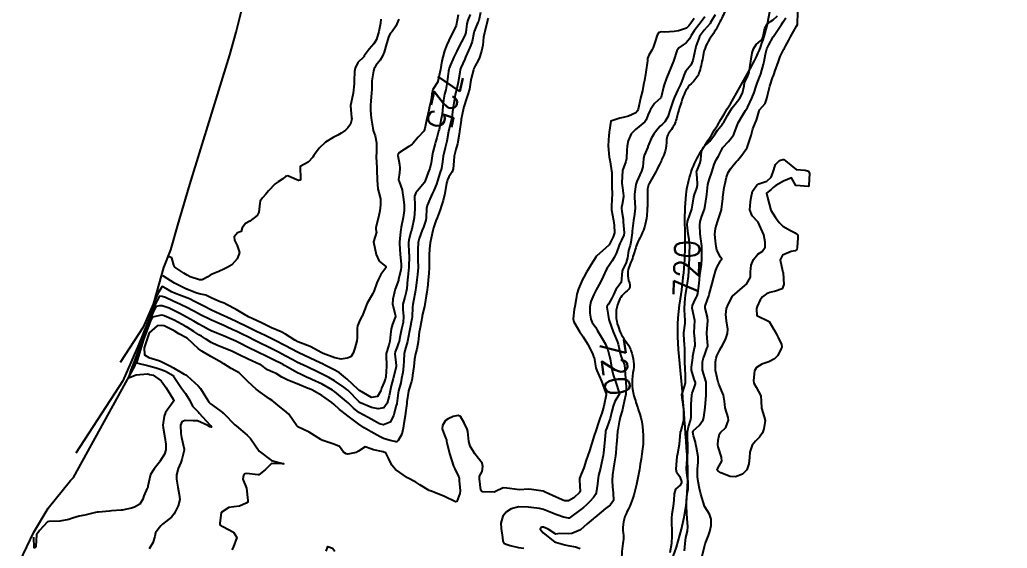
# Model space of a CAD drawing. Header units: metres. Extents: x 318500 to 325275, y 7408834 to 7428799.
# Drawn here: x 321585 to 321744.3, y 7416602.7 to 7416688 of the extents above; entities that cross this region are included whole.
import ezdxf
from ezdxf.enums import TextEntityAlignment as Align

# ---------------------------------------------------------------- set-up
doc = ezdxf.new("R2010")
doc.units = ezdxf.units.M
doc.header["$MEASUREMENT"] = 0
for name, color, linetype in [('Area', 45, 'Continuous'), ('Cotas', 45, 'Continuous'), ('Curvas de Nivel 1m', 11, 'Continuous'), ('Curvas de Nivel 5m', 15, 'Continuous'), ('Hidrografia', 140, 'Continuous')]:
    doc.layers.add(name, color=color, linetype=linetype)
doc.styles.add('Style-STANDARD', font='STANDARD.shx')

msp = doc.modelspace()

# ---------------------------------------------------------------- linework, layer by layer
at = {"layer": 'Area'}
msp.add_lwpolyline([(321584.96, 7416600.53), (321587.24, 7416605.27), (321589.55, 7416609.17), (321593.15, 7416613.62), (321593.61, 7416614.13), (321603.5, 7416632.09), (321604.79, 7416635.93), (321608.2, 7416648.02), (321609.32, 7416650.85), (321610.46, 7416654.83), (321612.42, 7416661.42), (321618.83, 7416682.33), (321619.87, 7416686.03), (321622.8, 7416697.68), (321624.1, 7416702.4), (321631.4, 7416726.26), (321633.87, 7416735.17), (321636.39, 7416744.07), (321639.6, 7416753.85), (321643.27, 7416764.64), (321644.74, 7416769.35), (321648.41, 7416784.54)], dxfattribs=at)
at = {"layer": 'Curvas de Nivel 1m', "flags": 128}
for points, elevation in [([(321659.3, 7416689.17), (321659, 7416687.92), (321658.89, 7416687.56), (321658.51, 7416686.67), (321658.29, 7416686.14), (321658.24, 7416685.93), (321657.93, 7416684.5), (321657.74, 7416683.94), (321657.36, 7416683.05), (321656.88, 7416681.95), (321656.75, 7416681.64), (321656.43, 7416680.94), (321656.13, 7416680.25), (321656.03, 7416679.96), (321655.94, 7416679.48), (321655.7, 7416677.96), (321655.45, 7416676.9), (321655.23, 7416675.97), (321655.09, 7416675.24), (321654.9, 7416673.97), (321654.66, 7416672.31), (321654.59, 7416671.98), (321654.3, 7416670.69), (321654.15, 7416669.98), (321653.85, 7416668.4), (321653.77, 7416667.99), (321653.6, 7416667.34), (321653.28, 7416665.99), (321653.15, 7416665.08), (321652.98, 7416664), (321652.81, 7416663.39), (321652.36, 7416662.01), (321652.17, 7416661.47), (321651.75, 7416660.43), (321651.56, 7416660.02), (321651.12, 7416659.04), (321650.7, 7416658.02), (321650.6, 7416657.55), (321650.53, 7416656.03), (321650.46, 7416655.66), (321650.08, 7416654.52), (321649.91, 7416654.03), (321649.42, 7416652.68), (321649.26, 7416652.04), (321649.18, 7416650.9), (321649.18, 7416650.04), (321649.21, 7416649.24), (321649.22, 7416648.04), (321649.13, 7416646.89), (321649.01, 7416646.04), (321648.9, 7416645.1), (321648.77, 7416644.05), (321648.49, 7416642.61), (321648.38, 7416642.05), (321648.35, 7416641.62), (321648.27, 7416640.05), (321648.23, 7416639.71), (321647.91, 7416638.06), (321647.86, 7416637.8), (321647.5, 7416636.07), (321647.13, 7416634.76), (321646.96, 7416634.07), (321646.91, 7416632.96), (321646.89, 7416632.07), (321646.74, 7416631.05), (321646.56, 7416630.07), (321646.42, 7416629.4), (321646.07, 7416628.08), (321646.02, 7416627.79), (321645.78, 7416626.08), (321645.77, 7416626.01), (321645.7, 7416625.76), (321645.25, 7416624.09), (321644.73, 7416623.03), (321643.66, 7416622.61), (321642.98, 7416622.8), (321641.67, 7416623.5), (321640.49, 7416624.15), (321639.68, 7416624.62), (321638.8, 7416625.28), (321637.92, 7416626.19), (321637.7, 7416626.4), (321636.73, 7416627.19), (321635.73, 7416627.98), (321635.39, 7416628.22), (321633.74, 7416629.17), (321632.07, 7416629.95), (321631.76, 7416630.08), (321631.32, 7416630.28), (321630.25, 7416630.78), (321629.77, 7416631.03), (321628.16, 7416631.93), (321627.78, 7416632.14), (321627.66, 7416632.2), (321627.45, 7416632.33), (321625.79, 7416633.16), (321624.28, 7416633.9), (321623.81, 7416634.12), (321623.25, 7416634.39), (321621.82, 7416635.08), (321620.46, 7416635.79), (321619.84, 7416636.11), (321619.09, 7416636.44), (321618.2, 7416636.81), (321617.84, 7416636.96), (321616.77, 7416637.39), (321615.85, 7416637.79), (321615.39, 7416638.03), (321614.55, 7416638.5), (321613.87, 7416638.87), (321613.06, 7416639.33), (321611.88, 7416640), (321610.88, 7416640.55), (321609.9, 7416641.04), (321609.04, 7416641.44), (321607.91, 7416641.83), (321607.52, 7416641.83), (321606.93, 7416641.7), (321606.41, 7416640.71), (321602.88, 7416631.45), (321602.52, 7416630.21), (321603.76, 7416630.71), (321605.56, 7416630.83), (321605.76, 7416630.79), (321605.9, 7416630.76), (321606.47, 7416630.61), (321607.75, 7416629.74), (321608.6, 7416628.58), (321609.7, 7416626.75), (321609.79, 7416626.56), (321609.8, 7416626.46), (321609.7, 7416626.3), (321608.46, 7416624.58), (321608.23, 7416624.03), (321608.06, 7416622.58), (321608.09, 7416622.14), (321608.35, 7416620.58), (321608.51, 7416619.48), (321608.52, 7416618.58), (321608.29, 7416617.88), (321607.57, 7416616.71), (321607.52, 7416616.64), (321607.49, 7416616.59), (321606.64, 7416615.51), (321606.07, 7416614.61), (321605.63, 7416612.72), (321605.63, 7416612.62), (321605.62, 7416612.52), (321605.52, 7416612.36), (321604.96, 7416611.17), (321604.83, 7416610.63), (321604.33, 7416609.78), (321603.47, 7416609.3), (321602.96, 7416609.16), (321601.46, 7416608.86), (321601.3, 7416608.84), (321599.77, 7416608.7), (321599.46, 7416608.67), (321597.65, 7416608.52), (321597.46, 7416608.5), (321597.16, 7416608.43), (321595.45, 7416608.03), (321594.53, 7416607.84), (321593.45, 7416607.52), (321592.89, 7416607.34), (321591.44, 7416607.07), (321589.63, 7416607.02), (321589.44, 7416606.95), (321588.12, 7416605.54), (321587.68, 7416604.86), (321587.56, 7416603.04), (321587.48, 7416602.86), (321587.38, 7416602.76), (321587.28, 7416602.76), (321587.22, 7416604.5)], 724), ([(321655.69, 7416688.82), (321655.55, 7416687.96), (321655.37, 7416687.11), (321654.81, 7416685.98), (321654.49, 7416685.35), (321653.87, 7416683.99), (321653.47, 7416682.99), (321653.21, 7416682), (321653.08, 7416681.36), (321652.82, 7416680), (321652.42, 7416678.03), (321652.41, 7416678.01), (321652.4, 7416677.98), (321651.62, 7416676.78), (321651.42, 7416676.02), (321651.31, 7416675.07), (321651.09, 7416674.02), (321650.95, 7416673.41), (321650.62, 7416672.03), (321650.56, 7416671.78), (321650.3, 7416670.47), (321650.2, 7416670.13), (321650.14, 7416670.03), (321649.26, 7416669.06), (321648.39, 7416668.06), (321648.26, 7416667.93), (321647.72, 7416667.54), (321646.24, 7416666.58), (321646.02, 7416666.32), (321645.98, 7416666.09), (321646.22, 7416664.65), (321646.28, 7416664.09), (321646.28, 7416664.02), (321646.2, 7416663.31), (321646.06, 7416662.21), (321646.08, 7416662.09), (321646.18, 7416661.9), (321646.66, 7416660.58), (321646.73, 7416660.08), (321646.8, 7416659.43), (321646.98, 7416658.08), (321646.99, 7416657.21), (321646.82, 7416656.08), (321646.52, 7416654.52), (321646.42, 7416654.08), (321646.37, 7416653.79), (321646.25, 7416652.09), (321646.24, 7416651.89), (321646.31, 7416650.09), (321646.5, 7416648.58), (321646.52, 7416648.08), (321646.46, 7416647.62), (321646.09, 7416646.09), (321646.07, 7416645.99), (321645.96, 7416645.67), (321645.52, 7416644.52), (321645.42, 7416644.1), (321645.13, 7416642.9), (321645.07, 7416642.1), (321645.54, 7416640.45), (321645.56, 7416640.09), (321645.1, 7416638.87), (321644.88, 7416638.1), (321644.76, 7416637.19), (321644.64, 7416636.1), (321644.48, 7416635.45), (321644.07, 7416634.11), (321644.05, 7416633.86), (321644.15, 7416632.11), (321644, 7416630.34), (321643.95, 7416630.11), (321643.91, 7416629.96), (321643.75, 7416629.51), (321643.33, 7416628.52), (321643.2, 7416628.12), (321642.67, 7416627.17), (321641.71, 7416627.03), (321639.76, 7416628.16), (321639.73, 7416628.18), (321639.56, 7416628.33), (321637.76, 7416629.96), (321637.52, 7416630.19), (321636.57, 7416631.01), (321635.77, 7416631.45), (321634.19, 7416632.24), (321633.78, 7416632.45), (321633.4, 7416632.63), (321631.8, 7416633.38), (321629.88, 7416634.3), (321629.81, 7416634.33), (321629.75, 7416634.36), (321627.83, 7416635.37), (321625.95, 7416636.35), (321625.88, 7416636.39), (321625.84, 7416636.41), (321624.53, 7416637.05), (321623.85, 7416637.35), (321623.14, 7416637.68), (321621.86, 7416638.35), (321621.83, 7416638.37), (321621.76, 7416638.4), (321619.87, 7416639.28), (321618.35, 7416639.98), (321617.89, 7416640.2), (321617.31, 7416640.47), (321615.9, 7416641.14), (321614.65, 7416641.75), (321613.91, 7416642.13), (321613.17, 7416642.52), (321612.33, 7416642.94), (321611.93, 7416643.11), (321611.03, 7416643.44), (321609.93, 7416643.87), (321609.46, 7416644.09), (321608.62, 7416644.58), (321607.95, 7416644.93), (321607.27, 7416643.94), (321606.11, 7416641.26), (321604.85, 7416638.36), (321601.15, 7416632.69)], 726), ([(321695.48, 7416688.5), (321694.73, 7416687.45), (321694.53, 7416687.22), (321693.76, 7416686.22), (321693.3, 7416685.46), (321693.02, 7416684.94), (321692.49, 7416684.28), (321692, 7416683.96), (321691.27, 7416683.49), (321690.95, 7416683.02), (321690.5, 7416681.5), (321690.45, 7416681.35), (321689.7, 7416679.51), (321689.32, 7416678.61), (321688.91, 7416677.52), (321688.8, 7416677.12), (321688.43, 7416675.53), (321688.37, 7416675.41), (321687.38, 7416674.52), (321686.74, 7416673.55), (321686.6, 7416673.3), (321686.34, 7416672.73), (321686.01, 7416671.86), (321685.79, 7416671.56), (321684.3, 7416670.29), (321683.62, 7416669.59), (321683.14, 7416668.46), (321682.98, 7416667.6), (321682.92, 7416666.94), (321682.83, 7416665.6), (321682.72, 7416665.12), (321682.21, 7416663.69), (321682.19, 7416663.63), (321682.19, 7416663.61), (321682.08, 7416661.72), (321682.09, 7416661.61), (321682.18, 7416660.9), (321682.36, 7416659.61), (321682.36, 7416659.4), (321682.14, 7416658.17), (321682.06, 7416657.69), (321682.05, 7416657.61), (321682.12, 7416657.08), (321682.31, 7416655.81), (321682.31, 7416655.61), (321682.31, 7416655.4), (321682.48, 7416653.6), (321682.44, 7416653.24), (321682.06, 7416652.42), (321681.78, 7416651.88), (321681.68, 7416651.61), (321681.26, 7416650.4), (321680.87, 7416649.62), (321680.55, 7416649.1), (321680.01, 7416648.31), (321679.72, 7416647.92), (321679.55, 7416647.64), (321679.08, 7416646.55), (321678.64, 7416645.65), (321677.96, 7416644.4), (321677.57, 7416643.67), (321677.08, 7416642.53), (321676.93, 7416641.67), (321676.96, 7416640.62), (321677.08, 7416639.67), (321677.33, 7416639.11), (321677.88, 7416638.31), (321678.13, 7416637.91), (321678.27, 7416637.65), (321678.95, 7416636.55), (321679.46, 7416635.64), (321679.83, 7416634.7), (321680.11, 7416633.63), (321680.19, 7416633.25), (321680.46, 7416631.62), (321680.69, 7416630.71), (321681.05, 7416629.62), (321681.73, 7416627.61), (321680.96, 7416626.38), (321680.69, 7416625.62), (321680.5, 7416624.82), (321680.19, 7416623.62), (321680.07, 7416623.23), (321679.66, 7416622.13), (321679.52, 7416621.76), (321679.48, 7416621.63), (321679.44, 7416621.42), (321679.3, 7416619.63), (321679.14, 7416618.1), (321679.07, 7416617.64), (321678.8, 7416616.42), (321678.63, 7416615.64), (321678.35, 7416614.44), (321678.22, 7416613.65), (321678.16, 7416613.03), (321677.96, 7416611.65), (321677.83, 7416611.34), (321677.51, 7416610.89), (321676.95, 7416610.21), (321676.38, 7416609.67), (321675.89, 7416609.28), (321675.48, 7416608.96), (321673.83, 7416607.7), (321673.62, 7416607.55), (321673.47, 7416607.53), (321672.69, 7416607.72), (321671.76, 7416608.02), (321671.47, 7416608.13), (321670.8, 7416608.42), (321669.48, 7416608.92), (321668.79, 7416609.08), (321667.48, 7416609.25), (321667.01, 7416609.32), (321665.49, 7416609.39), (321664.25, 7416609.07), (321663.48, 7416608.54), (321662.92, 7416607.85), (321662.56, 7416606.74), (321662.64, 7416605.85), (321662.86, 7416604.4), (321662.91, 7416603.85), (321663.07, 7416603.51), (321663.41, 7416603.35), (321664.1, 7416603.14), (321665.4, 7416602.79), (321666.27, 7416602.68)], 721), ([(321695.04, 7416601.42), (321695.41, 7416602.98), (321695.55, 7416603.42), (321696.1, 7416604.74), (321696.3, 7416605.41), (321696.5, 7416606.36), (321696.52, 7416607.4), (321696.25, 7416608.18), (321695.49, 7416609.35), (321695.46, 7416609.39), (321695.45, 7416609.42), (321695.44, 7416609.47), (321694.86, 7416611.43), (321694.62, 7416612.35), (321694.41, 7416613.44), (321694.32, 7416614.2), (321694.32, 7416615.44), (321694.43, 7416616.59), (321694.41, 7416617.44), (321694.13, 7416618.93), (321694.06, 7416619.44), (321694, 7416619.81), (321693.64, 7416620.84), (321693.54, 7416621.45), (321693.56, 7416621.55), (321693.65, 7416621.7), (321694.59, 7416622.51), (321695.23, 7416623.43), (321695.34, 7416623.77), (321695.55, 7416625.42), (321695.7, 7416627.39), (321695.71, 7416627.42), (321695.71, 7416627.44), (321695.71, 7416629.42), (321695.7, 7416629.48), (321695.11, 7416631.43), (321695.14, 7416632.77), (321695.29, 7416633.43), (321695.41, 7416633.83), (321695.83, 7416634.93), (321695.97, 7416635.28), (321695.99, 7416635.42), (321695.86, 7416636.63), (321695.81, 7416637.42), (321695.88, 7416638.17), (321696, 7416639.42), (321695.9, 7416640.01), (321695.53, 7416641.43), (321695.57, 7416641.78), (321695.94, 7416642.84), (321696.09, 7416643.28), (321696.12, 7416643.42), (321696.18, 7416643.64), (321696.67, 7416645.41), (321696.95, 7416646.44), (321697.21, 7416647.4), (321697.41, 7416648), (321698.03, 7416649.07), (321698.18, 7416649.24), (321698.22, 7416649.39), (321698.03, 7416649.71), (321697.44, 7416650.8), (321697.3, 7416651.4), (321697.2, 7416652.27), (321697.11, 7416653.4), (321697.2, 7416654.3), (321697.54, 7416655.4), (321698.13, 7416657.17), (321698.18, 7416657.34), (321698.19, 7416657.39), (321698.38, 7416659.16), (321698.41, 7416659.39), (321698.63, 7416660.94), (321698.71, 7416661.38), (321698.97, 7416662.61), (321699.27, 7416663.38), (321699.64, 7416663.95), (321700.23, 7416664.7), (321700.54, 7416665.06), (321700.81, 7416665.36), (321701.44, 7416666.17), (321702.27, 7416667.28), (321702.29, 7416667.31), (321702.31, 7416667.34), (321702.32, 7416667.39), (321702.97, 7416669.33), (321703.25, 7416670.38), (321703.61, 7416671.32), (321703.82, 7416671.83), (321704.24, 7416673.31), (321704.35, 7416673.54), (321705.2, 7416674.47), (321705.5, 7416675.3), (321705.68, 7416675.99), (321706, 7416677.29), (321706.08, 7416677.62), (321706.42, 7416678.64), (321706.62, 7416679.1), (321706.68, 7416679.29), (321706.79, 7416679.65), (321707.37, 7416681.28), (321707.65, 7416682.09), (321708.23, 7416683.26), (321708.32, 7416683.42), (321708.49, 7416683.75), (321709.03, 7416684.73), (321709.31, 7416685.25), (321710.27, 7416686.97), (321710.44, 7416687.23), (321710.46, 7416687.3), (321710.5, 7416689.24)], 722), ([(321660.54, 7416688.27), (321660.44, 7416687.99), (321660.42, 7416687.9), (321660.06, 7416686.36), (321659.93, 7416685.91), (321659.77, 7416685.19), (321659.65, 7416683.91), (321659.46, 7416682.92), (321659.14, 7416681.92), (321658.94, 7416681.43), (321658.43, 7416680.57), (321658.22, 7416680.13), (321658.15, 7416679.93), (321657.8, 7416678.54), (321657.7, 7416677.94), (321657.51, 7416676.81), (321657.25, 7416675.94), (321657.02, 7416675.28), (321656.58, 7416673.95), (321656.53, 7416673.75), (321656.33, 7416672.73), (321656.2, 7416671.95), (321656.18, 7416671.82), (321655.91, 7416669.96), (321655.86, 7416669.53), (321655.57, 7416667.96), (321655.33, 7416667.05), (321655.07, 7416665.97), (321654.98, 7416665.21), (321654.87, 7416663.97), (321654.71, 7416663.46), (321654.19, 7416662.65), (321653.97, 7416662.19), (321653.9, 7416661.98), (321653.81, 7416661.62), (321653.56, 7416659.99), (321653.28, 7416658.86), (321653.01, 7416658), (321652.81, 7416657.31), (321652.3, 7416656.01), (321652.1, 7416655.54), (321651.69, 7416654.41), (321651.59, 7416654.01), (321651.33, 7416652.75), (321651.17, 7416652.02), (321651.05, 7416651.01), (321651, 7416650.02), (321650.99, 7416649.04), (321651, 7416648.02), (321650.95, 7416647.06), (321650.86, 7416646.02), (321650.79, 7416645.19), (321650.62, 7416644.02), (321650.52, 7416643.44), (321650.31, 7416642.03), (321650.25, 7416641.7), (321649.89, 7416640.25), (321649.86, 7416640.06), (321649.86, 7416640.03), (321649.55, 7416638.35), (321649.5, 7416638.04), (321649.42, 7416637.6), (321649.24, 7416636.04), (321649.02, 7416634.84), (321648.79, 7416634.05), (321648.64, 7416633.21), (321648.54, 7416632.05), (321648.34, 7416630.63), (321648.26, 7416630.05), (321648.17, 7416629.63), (321647.73, 7416628.26), (321647.69, 7416628.1), (321647.68, 7416628.06), (321647.43, 7416626.34), (321647.4, 7416626.06), (321647.2, 7416624.55), (321647.12, 7416624.07), (321646.92, 7416622.81), (321646.83, 7416622.07), (321646.6, 7416621.11), (321646, 7416620.08), (321645.8, 7416619.89), (321645.62, 7416619.88), (321645.45, 7416619.91), (321644.71, 7416620.09), (321643.62, 7416620.41), (321643.08, 7416620.67), (321641.64, 7416621.5), (321640.55, 7416622.15), (321639.66, 7416622.74), (321637.73, 7416624.19), (321637.7, 7416624.21), (321637.68, 7416624.23), (321636.56, 7416625.08), (321635.7, 7416625.88), (321635.32, 7416626.22), (321633.72, 7416627.37), (321632.07, 7416628.26), (321631.73, 7416628.41), (321631.51, 7416628.5), (321629.74, 7416629.23), (321628.23, 7416629.84), (321627.76, 7416630.04), (321627.23, 7416630.33), (321626.31, 7416630.89), (321625.77, 7416631.13), (321624.91, 7416631.5), (321623.78, 7416632.34), (321623.7, 7416632.38), (321621.79, 7416633.22), (321620.24, 7416633.98), (321619.81, 7416634.2), (321619.27, 7416634.44), (321617.82, 7416635.05), (321616.85, 7416635.44), (321615.83, 7416635.93), (321614.95, 7416636.49), (321614.27, 7416636.93), (321613.85, 7416637.17), (321613.02, 7416637.69), (321611.86, 7416638.41), (321611.78, 7416638.46), (321611.66, 7416638.54), (321609.87, 7416639.52), (321608.24, 7416640.23), (321607.89, 7416640.31), (321607.58, 7416640.29), (321606.61, 7416640.07), (321606.35, 7416640.01), (321606.11, 7416639.57), (321604.87, 7416636.24), (321603.78, 7416632.64), (321605.78, 7416632.14), (321606.97, 7416631.8), (321607.77, 7416631.56), (321608.45, 7416631.26), (321609.69, 7416630.56), (321609.76, 7416630.49), (321611.06, 7416628.55), (321611.72, 7416627.66), (321612.4, 7416626.53), (321612.81, 7416625.65), (321613.68, 7416624.75), (321613.8, 7416624.63), (321613.9, 7416624.51), (321615.65, 7416622.59), (321615.75, 7416622.48), (321615.88, 7416622.25), (321615.65, 7416622.3), (321615.29, 7416622.49), (321613.66, 7416623.24), (321612.92, 7416623.26), (321611.66, 7416623.31), (321611.12, 7416623.09), (321610.89, 7416622.55), (321610.94, 7416621.23), (321611.06, 7416620.55), (321611.46, 7416618.68), (321611.46, 7416618.54), (321611.09, 7416617.03), (321610.92, 7416616.55), (321610.53, 7416615.58), (321610.26, 7416614.55), (321610.26, 7416613.82), (321610.44, 7416612.55), (321610.67, 7416611.38), (321610.76, 7416610.55), (321610.5, 7416609.52), (321610.01, 7416608.55), (321609.82, 7416608.19), (321609.45, 7416607.69), (321607.98, 7416606.58), (321607.71, 7416606.32), (321607.43, 7416605.98), (321606.87, 7416605.15), (321606.76, 7416604.6), (321606.45, 7416603.55), (321605.83, 7416602.61)], 723), ([(321693.78, 7416688.22), (321693.21, 7416687.46), (321692.93, 7416687.06), (321692.52, 7416686.67), (321691.26, 7416686.23), (321690.52, 7416686.11), (321689.03, 7416686.04), (321688.52, 7416686.08), (321688.08, 7416685.97), (321687.81, 7416685.54), (321687.5, 7416684.53), (321687.13, 7416683.54), (321686.93, 7416683.09), (321686.46, 7416682.31), (321686.26, 7416681.75), (321686.26, 7416681.55), (321686.26, 7416681.36), (321685.98, 7416679.56), (321685.74, 7416678.23), (321685.61, 7416677.56), (321685.41, 7416676.54), (321685.19, 7416675.57), (321684.83, 7416674.05), (321684.72, 7416673.57), (321684.62, 7416673.3), (321684.34, 7416672.99), (321683.18, 7416672.45), (321682.33, 7416672.26), (321681.79, 7416672.15), (321680.32, 7416671.63), (321680.06, 7416669.87), (321680.03, 7416669.63), (321680.01, 7416669.36), (321679.91, 7416667.64), (321680.06, 7416665.81), (321680.1, 7416665.63), (321680.23, 7416665.09), (321680.44, 7416663.63), (321680.46, 7416663.37), (321680.48, 7416661.63), (321680.49, 7416661.32), (321680.52, 7416659.63), (321680.5, 7416659.28), (321680.42, 7416657.63), (321680.44, 7416657.31), (321680.75, 7416655.62), (321680.88, 7416654.84), (321680.92, 7416653.62), (321680.72, 7416652.97), (321680.05, 7416651.68), (321680.03, 7416651.65), (321680.01, 7416651.63), (321678.03, 7416649.85), (321677.88, 7416649.66), (321677.17, 7416648.51), (321676.66, 7416647.68), (321676.42, 7416647.26), (321675.98, 7416646.46), (321675.71, 7416645.95), (321675.58, 7416645.69), (321675.09, 7416644.56), (321674.86, 7416643.7), (321674.71, 7416642.94), (321674.49, 7416641.7), (321674.41, 7416641.21), (321674.24, 7416639.71), (321674.36, 7416639.23), (321675.27, 7416637.7), (321675.86, 7416636.81), (321676.58, 7416635.68), (321677.34, 7416634.14), (321677.55, 7416633.66), (321677.61, 7416633.46), (321677.8, 7416632.47), (321677.93, 7416631.79), (321677.96, 7416631.66), (321678.07, 7416631.37), (321678.82, 7416629.64), (321679.49, 7416627.87), (321679.57, 7416627.63), (321679.57, 7416627.47), (321679.17, 7416625.64), (321678.85, 7416624.49), (321678.57, 7416623.65), (321678.34, 7416622.98), (321677.88, 7416621.66), (321677.64, 7416620.9), (321677.25, 7416619.67), (321676.86, 7416618.42), (321676.63, 7416617.67), (321676.37, 7416616.89), (321675.96, 7416615.68), (321675.56, 7416614.65), (321675.29, 7416613.96), (321675.26, 7416613.69), (321675.35, 7416611.85), (321675.28, 7416611.68), (321674.38, 7416610.82), (321673.5, 7416610.32), (321672.87, 7416610.35), (321671.51, 7416610.93), (321669.71, 7416611.76), (321669.52, 7416611.84), (321669.41, 7416611.88), (321667.53, 7416612.19), (321667.12, 7416612.2), (321665.52, 7416612.14), (321665.19, 7416612.15), (321663.53, 7416612.39), (321662.94, 7416612.44), (321661.72, 7416611.87), (321661.6, 7416611.78), (321661.52, 7416611.74), (321659.62, 7416611.8), (321659.52, 7416611.83), (321659.43, 7416611.9), (321659.37, 7416612.05), (321659.12, 7416613.9), (321659.16, 7416614.3), (321659.56, 7416615.09), (321659.69, 7416615.9), (321659.58, 7416616.41), (321658.39, 7416617.91), (321657.62, 7416619.15), (321657.39, 7416619.92), (321657.23, 7416621.51), (321657.13, 7416621.93), (321656.67, 7416622.93), (321656.06, 7416623.95), (321655.68, 7416624.14), (321654.87, 7416623.96), (321654.07, 7416623.58), (321653.67, 7416623.3), (321653.14, 7416622.5), (321653.11, 7416621.99), (321653.64, 7416620.49), (321653.83, 7416620.17), (321653.83, 7416619.98), (321653.84, 7416619.76), (321654.3, 7416617.97), (321654.61, 7416616.94), (321654.96, 7416615.96), (321655.13, 7416615.52), (321655.56, 7416614.61), (321655.82, 7416614.22), (321655.84, 7416613.95), (321655.84, 7416613.65), (321656.02, 7416611.94), (321655.95, 7416611.5), (321655.49, 7416610.21), (321655.26, 7416610.19), (321653.51, 7416611.02), (321651.76, 7416611.75), (321651.52, 7416611.83), (321651, 7416612.01), (321649.53, 7416612.94), (321648.88, 7416613.38), (321647.54, 7416614.06), (321645.56, 7416615.41), (321645.01, 7416616.09), (321644.47, 7416617.21), (321644, 7416618.1), (321643.71, 7416618.21), (321643.6, 7416618.23), (321642.04, 7416618.57), (321641.61, 7416618.75), (321640.69, 7416619.07), (321639.6, 7416618.37), (321639.25, 7416618.17), (321637.89, 7416617.89), (321637.6, 7416617.95), (321637.2, 7416618.2), (321636.52, 7416619.12), (321635.61, 7416619.51), (321633.7, 7416620.16), (321633.62, 7416620.2), (321633.6, 7416620.22), (321633.56, 7416620.24), (321631.64, 7416621.41), (321629.82, 7416622.3), (321629.65, 7416622.45), (321628.37, 7416624.31), (321627.69, 7416624.94), (321626.9, 7416625.54), (321625.94, 7416626.35), (321625.7, 7416626.53), (321625.26, 7416626.8), (321623.72, 7416627.86), (321623.09, 7416628.39), (321621.75, 7416629.6), (321620.94, 7416630.41), (321620.35, 7416631), (321619.77, 7416631.34), (321619.05, 7416631.72), (321617.9, 7416632.46), (321617.78, 7416632.53), (321617.63, 7416632.61), (321615.8, 7416633.64), (321614.36, 7416634.5), (321613.82, 7416634.9), (321612.04, 7416636.54), (321611.93, 7416636.63), (321611.84, 7416636.67), (321610.62, 7416637.32), (321609.85, 7416637.78), (321609.34, 7416638.05), (321608.28, 7416638.58), (321607.86, 7416638.67), (321607.13, 7416638.6), (321605.85, 7416637.48), (321605.03, 7416635.06), (321605.08, 7416633.91), (321605.79, 7416633.5), (321607.37, 7416633.02), (321607.78, 7416632.86), (321608.32, 7416632.58), (321609.27, 7416632.06), (321609.77, 7416631.79), (321611.5, 7416630.8), (321611.76, 7416630.69), (321611.86, 7416630.64), (321611.96, 7416630.54), (321613.74, 7416628.9), (321614.11, 7416628.5), (321614.84, 7416627.36), (321615.33, 7416626.49), (321615.48, 7416626.26), (321615.7, 7416626.03), (321617.23, 7416624.92), (321617.68, 7416624.61), (321617.76, 7416624.54), (321617.86, 7416624.46), (321619.65, 7416622.62), (321619.86, 7416622.43), (321621.63, 7416620.95), (321622.17, 7416620.39), (321623.6, 7416618.38), (321625.58, 7416616.85), (321627.57, 7416616.32), (321625.57, 7416616.35), (321624.56, 7416615.36), (321623.54, 7416614.55), (321623.4, 7416614.52), (321621.55, 7416614.75), (321621.26, 7416614.69), (321621.03, 7416614.41), (321620.95, 7416613.82), (321621.52, 7416612.4), (321621.78, 7416610.4), (321621.74, 7416610.15), (321621.48, 7416609.95), (321620.39, 7416609.5), (321619.47, 7416609.36), (321618.67, 7416609.24), (321617.46, 7416608.46), (321617.24, 7416606.66), (321617.24, 7416606.46), (321617.44, 7416606.3), (321617.72, 7416606.17), (321619.42, 7416605.26), (321619.97, 7416604.42), (321619.39, 7416602.78), (321619.16, 7416602.43)], 722), ([(321646.1, 7416688.09), (321645.65, 7416686.96), (321645.05, 7416686.1), (321644.76, 7416685.84), (321644.49, 7416685.39), (321644.13, 7416684.12), (321643.77, 7416682.81), (321643.47, 7416682.12), (321643.1, 7416681.47), (321642.43, 7416680.64), (321642.23, 7416680.33), (321642.15, 7416680.14), (321642.02, 7416679.75), (321641.75, 7416678.15), (321641.74, 7416676.79), (321641.73, 7416676.15), (321641.59, 7416674.91), (321641.54, 7416674.15), (321641.57, 7416673.39), (321641.67, 7416672.15), (321641.91, 7416670.53), (321642, 7416670.14), (321642.28, 7416669.25), (321642.5, 7416668.14), (321642.49, 7416666.38), (321642.48, 7416666.14), (321642.48, 7416665.89), (321642.57, 7416664.13), (321642.58, 7416663.76), (321642.62, 7416662.13), (321642.74, 7416660.71), (321642.89, 7416660.13), (321643.17, 7416659.1), (321643.18, 7416658.12), (321643.05, 7416657.19), (321642.84, 7416656.13), (321642.43, 7416654.48), (321642.43, 7416654.13), (321642.5, 7416653.71), (321642.05, 7416652.14), (321642.47, 7416650.13), (321642.95, 7416649.06), (321644, 7416648.19), (321644.03, 7416648.11), (321644.02, 7416648.09), (321644, 7416647.94), (321643.24, 7416646.87), (321642.84, 7416646.13), (321642.57, 7416645.52), (321642.09, 7416644.14), (321641.94, 7416643.8), (321640.96, 7416642.15), (321640.67, 7416641.39), (321640.18, 7416640.17), (321640.07, 7416639.99), (321639.88, 7416639.64), (321639.46, 7416638.58), (321639.4, 7416638.17), (321639.4, 7416636.62), (321639.35, 7416636.17), (321639.01, 7416634.99), (321638.74, 7416634.18), (321638.38, 7416633.6), (321637.8, 7416633.35), (321636.8, 7416633.2), (321635.8, 7416633.44), (321633.9, 7416634.14), (321633.81, 7416634.18), (321633.71, 7416634.24), (321631.82, 7416635.25), (321630.27, 7416635.86), (321629.84, 7416636.04), (321629.36, 7416636.3), (321627.85, 7416637.26), (321627.16, 7416637.64), (321625.86, 7416638.14), (321625.7, 7416638.2), (321625.35, 7416638.36), (321623.87, 7416639.13), (321622.54, 7416639.73), (321621.88, 7416640.04), (321621.22, 7416640.41), (321619.9, 7416641.25), (321618.3, 7416642.06), (321617.92, 7416642.23), (321617.27, 7416642.47), (321615.93, 7416643.09), (321614.97, 7416643.53), (321613.93, 7416643.78), (321613.35, 7416643.94), (321611.94, 7416644.5), (321611.84, 7416644.54), (321609.95, 7416645.49), (321608.15, 7416646.59), (321608.06, 7416646.68), (321608.04, 7416646.73), (321608.02, 7416646.74)], 727), ([(321643.19, 7416688.13), (321643.16, 7416687.49), (321642.88, 7416686.13), (321642.49, 7416684.84), (321642.08, 7416684.15), (321641.34, 7416683.29), (321640.55, 7416682.17), (321640.52, 7416682.1), (321640.45, 7416682.03), (321639.48, 7416681.13), (321639.05, 7416680.18), (321638.96, 7416679.64), (321638.93, 7416678.18), (321638.91, 7416677.66), (321638.73, 7416676.19), (321638.68, 7416675.87), (321638.34, 7416674.19), (321638.5, 7416672.19), (321638.51, 7416672), (321638.3, 7416671.18), (321637.91, 7416670.58), (321637.51, 7416670.2), (321636.8, 7416669.7), (321636.28, 7416669.4), (321635.5, 7416669), (321634.26, 7416668.25), (321633.24, 7416667.27), (321632.5, 7416666.27), (321632.4, 7416666.11), (321632.23, 7416665.83), (321631.49, 7416665.01), (321630.21, 7416664.3), (321630.25, 7416662.3), (321630.18, 7416662.09), (321629.91, 7416662.04), (321629.28, 7416662.31), (321628.19, 7416662.81), (321627.82, 7416662.7), (321627.4, 7416662.34), (321626.65, 7416661.87), (321626.17, 7416661.52), (321625.11, 7416660.37), (321624.67, 7416659.86), (321624.14, 7416659.27), (321623.77, 7416658.75), (321623.68, 7416658.39), (321623.55, 7416656.95), (321623.27, 7416656.39), (321622.09, 7416655.49), (321621.4, 7416655.1), (321620.84, 7416654.42), (321620.67, 7416653.83), (321620.07, 7416653.63), (321619.54, 7416652.95), (321619.62, 7416652.44), (321620.04, 7416651.56), (321620.42, 7416650.43), (321620.32, 7416650.12), (321620.01, 7416649.43), (321619.19, 7416648.44), (321618.42, 7416648.03), (321617.99, 7416647.82), (321617.09, 7416647.36), (321615.98, 7416646.94), (321615.67, 7416646.79), (321615.32, 7416646.49), (321614.41, 7416646.05), (321613.96, 7416646.05), (321612.47, 7416646.53), (321611.97, 7416646.77), (321611.44, 7416647.08), (321609.99, 7416648.09), (321609.84, 7416648.41), (321609.5, 7416649.56), (321609.06, 7416649.72)], 728), ([(321692.23, 7416602.29), (321692.33, 7416603.46), (321692.44, 7416604.44), (321692.68, 7416605.46), (321692.73, 7416606.18), (321692.63, 7416607.46), (321692.59, 7416608.35), (321692.53, 7416609.46), (321692.52, 7416610.45), (321692.64, 7416611.46), (321692.78, 7416612.21), (321692.78, 7416613.46), (321692.62, 7416614.4), (321692.53, 7416615.46), (321692.58, 7416616.46), (321692.72, 7416617.46), (321692.77, 7416618.3), (321692.73, 7416619.46), (321692.68, 7416620.42), (321692.67, 7416621.46), (321692.83, 7416622.29), (321693.22, 7416623.45), (321693.29, 7416623.85), (321693.28, 7416625.45), (321693.28, 7416625.89), (321693.4, 7416627.45), (321693.46, 7416627.72), (321693.75, 7416628.59), (321693.97, 7416629.23), (321693.96, 7416629.45), (321693.77, 7416630), (321693.35, 7416631.45), (321693.33, 7416631.92), (321693.54, 7416633.45), (321693.58, 7416633.69), (321693.83, 7416635.03), (321693.92, 7416635.37), (321693.93, 7416635.45), (321693.86, 7416636.48), (321693.79, 7416637.45), (321693.79, 7416637.53), (321693.87, 7416639.45), (321693.87, 7416639.47), (321693.45, 7416641.45), (321693.48, 7416641.9), (321693.94, 7416642.84), (321694.17, 7416643.22), (321694.26, 7416643.45), (321694.35, 7416643.84), (321694.57, 7416645.44), (321694.7, 7416646.73), (321694.8, 7416647.44), (321694.97, 7416648.48), (321695.03, 7416649.44), (321695.03, 7416650.42), (321695, 7416651.44), (321694.85, 7416652.66), (321694.76, 7416653.44), (321694.69, 7416654.85), (321694.74, 7416655.44), (321695, 7416656.32), (321695.42, 7416657.43), (321695.56, 7416658.01), (321695.76, 7416659.43), (321695.8, 7416659.79), (321695.98, 7416661.42), (321696.2, 7416662.18), (321696.64, 7416663.41), (321696.98, 7416664.66), (321697.33, 7416665.4), (321697.67, 7416665.97), (321698.27, 7416667.17), (321698.34, 7416667.32), (321698.4, 7416667.39), (321699.31, 7416668.35), (321700.1, 7416669.37), (321700.17, 7416669.49), (321700.3, 7416669.81), (321700.71, 7416670.97), (321700.86, 7416671.36), (321701.38, 7416672.31), (321702.04, 7416673.34), (321702.36, 7416673.86), (321703.08, 7416675.33), (321703.43, 7416676.28), (321703.78, 7416677.32), (321703.95, 7416677.78), (321704.43, 7416678.99), (321704.52, 7416679.22), (321704.55, 7416679.31), (321704.93, 7416680.82), (321705.06, 7416681.3), (321705.29, 7416682.48), (321705.51, 7416683.3), (321705.83, 7416683.96), (321706.51, 7416685.24), (321706.53, 7416685.27), (321706.54, 7416685.29), (321706.56, 7416685.34), (321707.84, 7416687.27), (321708.12, 7416687.69), (321708.55, 7416688.32)], 721), ([(321634.38, 7416602.23), (321634.65, 7416602.96), (321635.39, 7416602.69), (321635.81, 7416602.21)], 722)]:
    msp.add_lwpolyline(points, dxfattribs=dict(at, elevation=elevation))
at = {"layer": 'Curvas de Nivel 1m', "elevation": 723, "flags": 128}
msp.add_lwpolyline([(321708.24, 7416665.43), (321708.48, 7416665.26), (321710.22, 7416663.85), (321711.7, 7416663.73), (321712.22, 7416663.57), (321712.39, 7416663.21), (321712.27, 7416661.29), (321712.27, 7416661.21), (321712.26, 7416661.14), (321712.19, 7416661.08), (321710.19, 7416661.23), (321709.45, 7416662.49), (321708.2, 7416661.98), (321706.95, 7416661.28), (321706.54, 7416660.93), (321706.18, 7416660.6), (321705.44, 7416660.03), (321705.6, 7416659.3), (321706.13, 7416657.29), (321706.91, 7416656.07), (321707.5, 7416655.27), (321708.1, 7416654.7), (321709.33, 7416654.01), (321710.09, 7416653.6), (321710.48, 7416653.23), (321710.48, 7416652.82), (321710.39, 7416651.23), (321710.36, 7416650.92), (321710.05, 7416650.73), (321709.4, 7416650.6), (321708.04, 7416650.03), (321707.66, 7416649.27), (321708, 7416647.49), (321708.09, 7416647.26), (321708.12, 7416647.14), (321708.22, 7416645.26), (321707.96, 7416644.55), (321706.9, 7416644.22), (321705.96, 7416643.99), (321705.46, 7416643.79), (321704.78, 7416643.3), (321704.43, 7416642.82), (321703.93, 7416641.72), (321703.83, 7416641.41), (321703.82, 7416641.31), (321703.9, 7416640.27), (321705.89, 7416639.29), (321706.61, 7416638.02), (321707.04, 7416637.27), (321707.32, 7416636.73), (321707.84, 7416635.56), (321707.93, 7416635.26), (321707.92, 7416635.17), (321707.83, 7416634.92), (321707.26, 7416633.82), (321706.75, 7416633.28), (321705.8, 7416632.77), (321704.7, 7416632.4), (321703.8, 7416631.87), (321703.49, 7416631.31), (321703.32, 7416629.77), (321703.4, 7416629.32), (321703.75, 7416628.71), (321704.5, 7416627.3), (321704.6, 7416626.43), (321704.64, 7416625.3), (321705.08, 7416623.9), (321705.21, 7416623.29), (321705.01, 7416621.95), (321704.78, 7416621.3), (321704.32, 7416620.62), (321703.64, 7416619.95), (321703.13, 7416619.32), (321702.74, 7416618.19), (321702.67, 7416617.32), (321702.61, 7416616.3), (321702.27, 7416615.33), (321701.56, 7416614.64), (321700.44, 7416614.24), (321699.56, 7416614.29), (321698.08, 7416614.87), (321697.57, 7416615.16), (321697.5, 7416615.32), (321697.49, 7416615.39), (321697.5, 7416615.46), (321697.57, 7416615.62), (321698.25, 7416616.73), (321698.18, 7416617.38), (321697.63, 7416619.08), (321697.57, 7416619.39), (321697.64, 7416620.15), (321697.85, 7416621.18), (321698.01, 7416621.39), (321698.86, 7416622.18), (321699.32, 7416623.37), (321699.26, 7416623.8), (321698.79, 7416625.38), (321698.67, 7416626.44), (321698.48, 7416627.38), (321697.76, 7416629.17), (321697.68, 7416629.39), (321697.63, 7416629.52), (321697.2, 7416631.4), (321697.21, 7416632.81), (321697.33, 7416633.4), (321697.45, 7416633.76), (321697.83, 7416634.6), (321698.12, 7416635.1), (321698.29, 7416635.39), (321698.82, 7416636.41), (321699.15, 7416637.38), (321699.18, 7416638.07), (321699, 7416639.38), (321698.88, 7416640.41), (321698.97, 7416641.38), (321699.25, 7416642.06), (321699.95, 7416643.37), (321701.97, 7416645.12), (321702.22, 7416645.34), (321702.86, 7416646.45), (321702.87, 7416647.33), (321702.97, 7416648.37), (321703.34, 7416649.32), (321704.04, 7416650.17), (321704.75, 7416650.6), (321705.2, 7416651.3), (321705.24, 7416652.12), (321705.01, 7416653.3), (321704.11, 7416655.31), (321703.14, 7416656.34), (321702.73, 7416657.33), (321702.88, 7416658.6), (321702.97, 7416659.33), (321703.18, 7416660.32), (321703.86, 7416661.32), (321704.19, 7416661.54), (321705.52, 7416661.97), (321706.2, 7416662.59), (321706.46, 7416663.29), (321706.88, 7416664.63), (321707.54, 7416665.27), (321708.05, 7416665.46)], close=True, dxfattribs=at)
at = {"layer": 'Curvas de Nivel 5m', "flags": 128}
for points, elevation in [([(321657.61, 7416688.87), (321657.27, 7416687.94), (321657.1, 7416687.36), (321656.92, 7416685.95), (321656.83, 7416685.61), (321656.49, 7416684.94), (321655.94, 7416683.96), (321655.46, 7416682.97), (321655.01, 7416681.97), (321654.83, 7416681.59), (321654.43, 7416680.73), (321654.22, 7416680.19), (321654.16, 7416679.98), (321654.12, 7416679.69), (321653.93, 7416677.99), (321653.68, 7416676.69), (321653.5, 7416675.99), (321653.33, 7416675.02), (321653.24, 7416674), (321653.1, 7416672.77), (321652.96, 7416672), (321652.6, 7416670.31), (321652.54, 7416670.01), (321652.49, 7416669.8), (321652.27, 7416668.96), (321652.04, 7416668.23), (321651.98, 7416668.01), (321651.61, 7416666.66), (321651.48, 7416666.02), (321651.31, 7416664.94), (321651.1, 7416664.02), (321650.87, 7416663.36), (321650.36, 7416662.03), (321650.31, 7416661.9), (321650.18, 7416661.68), (321648.84, 7416660.05), (321648.67, 7416659.54), (321648.7, 7416658.05), (321648.71, 7416657.46), (321648.58, 7416656.05), (321648.21, 7416654.18), (321648.16, 7416654.06), (321648.15, 7416653.99), (321648.08, 7416653.76), (321647.71, 7416652.41), (321647.68, 7416652.07), (321647.75, 7416650.33), (321647.77, 7416650.06), (321647.79, 7416649.83), (321647.74, 7416648.06), (321647.56, 7416646.48), (321647.51, 7416646.07), (321647.4, 7416644.62), (321647.31, 7416644.07), (321647.07, 7416643.21), (321646.79, 7416642.08), (321646.78, 7416641.21), (321646.89, 7416640.08), (321646.8, 7416639.15), (321646.54, 7416638.08), (321646.22, 7416636.46), (321646.15, 7416636.09), (321646.08, 7416635.84), (321645.83, 7416635.19), (321645.52, 7416634.39), (321645.48, 7416634.09), (321645.7, 7416632.17), (321645.7, 7416632.09), (321645.69, 7416632), (321645.2, 7416630.09), (321644.9, 7416628.93), (321644.71, 7416628.1), (321644.54, 7416627.27), (321644.22, 7416626.1), (321643.69, 7416625.33), (321642.76, 7416625.19), (321641.69, 7416625.4), (321639.93, 7416626.16), (321639.7, 7416626.34), (321637.89, 7416628.19), (321637.73, 7416628.33), (321637.26, 7416628.68), (321635.75, 7416629.69), (321634.85, 7416630.23), (321633.77, 7416630.79), (321632.78, 7416631.26), (321631.77, 7416631.74), (321631.41, 7416631.91), (321630.62, 7416632.29), (321629.79, 7416632.69), (321628.99, 7416633.11), (321627.8, 7416633.75), (321626.69, 7416634.34), (321625.82, 7416634.78), (321624.99, 7416635.19), (321623.83, 7416635.77), (321622.58, 7416636.39), (321622.09, 7416636.64), (321621.84, 7416636.76), (321620.74, 7416637.31), (321619.85, 7416637.71), (321619.36, 7416637.94), (321618.29, 7416638.45), (321617.86, 7416638.66), (321617.52, 7416638.81), (321615.88, 7416639.53), (321613.93, 7416640.47), (321613.89, 7416640.49), (321613.86, 7416640.51), (321611.91, 7416641.54), (321610.08, 7416642.4), (321609.92, 7416642.47), (321609.72, 7416642.56), (321608.49, 7416643.15), (321607.93, 7416643.35), (321607.51, 7416643.37), (321606.76, 7416642), (321604.15, 7416635.61), (321601.58, 7416629.71), (321593.98, 7416618.05)], 725), ([(321697.15, 7416688.82), (321696.54, 7416687.86), (321696.41, 7416687.55), (321696.34, 7416687.42), (321695.4, 7416686.32), (321694.74, 7416685.45), (321694.65, 7416685.31), (321694.5, 7416684.99), (321694.1, 7416683.84), (321693.98, 7416683.45), (321693.71, 7416682.2), (321693.54, 7416681.46), (321693.21, 7416680.69), (321692.43, 7416679.73), (321692.28, 7416679.47), (321691.8, 7416678.09), (321691.53, 7416677.48), (321691.16, 7416676.72), (321690.57, 7416675.5), (321690.37, 7416675), (321689.92, 7416673.51), (321689.52, 7416672.32), (321689.03, 7416671.52), (321688.68, 7416671.16), (321688.31, 7416670.82), (321687.69, 7416670.14), (321687.25, 7416669.54), (321686.9, 7416668.93), (321686.31, 7416667.55), (321686.3, 7416667.52), (321686.27, 7416667.46), (321685.71, 7416666.1), (321685.62, 7416665.56), (321685.49, 7416664.29), (321685.27, 7416663.56), (321684.53, 7416661.91), (321684.39, 7416661.58), (321684.34, 7416661.42), (321684.16, 7416659.86), (321684.14, 7416659.6), (321684.14, 7416659.58), (321684.16, 7416659.35), (321684.23, 7416657.58), (321684.12, 7416656.61), (321683.96, 7416655.58), (321683.77, 7416653.9), (321683.74, 7416653.59), (321683.56, 7416652.08), (321683.43, 7416651.59), (321683.19, 7416650.74), (321682.99, 7416649.6), (321682.78, 7416648.84), (321682.21, 7416647.61), (321682.16, 7416647.45), (321681.97, 7416645.61), (321681.14, 7416644.44), (321680.73, 7416643.62), (321680.49, 7416643.07), (321679.93, 7416642.12), (321679.74, 7416641.82), (321679.7, 7416641.63), (321679.9, 7416640.3), (321680.02, 7416639.63), (321680.07, 7416639.45), (321680.69, 7416637.62), (321681.32, 7416636.14), (321681.51, 7416635.61), (321681.82, 7416634.11), (321681.98, 7416633.61), (321682.52, 7416632.32), (321682.59, 7416631.6), (321682.62, 7416630.76), (321682.74, 7416629.6), (321682.8, 7416628.54), (321682.74, 7416627.59), (321682.48, 7416626.36), (321682.33, 7416625.6), (321682.23, 7416625.07), (321681.77, 7416623.61), (321681.75, 7416623.53), (321681.67, 7416623.09), (321681.46, 7416621.81), (321681.42, 7416621.61), (321681.27, 7416619.98), (321681.24, 7416619.61), (321681.12, 7416618.1), (321681.07, 7416617.62), (321680.88, 7416616.32), (321680.78, 7416615.62), (321680.61, 7416614.56), (321680.52, 7416613.62), (321680.57, 7416612.59), (321680.7, 7416611.62), (321680.74, 7416610.37), (321680.24, 7416609.62), (321679.48, 7416609.11), (321677.74, 7416607.66), (321677.6, 7416607.53), (321677.47, 7416607.43), (321676.48, 7416606.64), (321675.44, 7416605.68), (321674.05, 7416605.08), (321673.43, 7416605.03), (321672.11, 7416605.05), (321671.43, 7416604.98), (321670.23, 7416605.75), (321669.44, 7416606.08), (321669.13, 7416606.08), (321668.94, 7416605.77), (321669.43, 7416605.17), (321671.23, 7416603.74), (321671.41, 7416603.66), (321672.9, 7416603.21), (321673.4, 7416603.11), (321674.61, 7416602.9), (321675.4, 7416602.62)], 720), ([(321689.92, 7416602.02), (321690.15, 7416603.49), (321690.22, 7416604.69), (321690.2, 7416605.49), (321690.16, 7416606.79), (321690.17, 7416607.49), (321690.24, 7416608.25), (321690.41, 7416609.49), (321690.53, 7416610.46), (321690.59, 7416611.48), (321690.81, 7416612.21), (321691.54, 7416612.86), (321691.79, 7416613.22), (321691.8, 7416613.47), (321691.56, 7416614.08), (321690.96, 7416614.87), (321690.85, 7416615.48), (321690.92, 7416616.14), (321691.04, 7416617.48), (321691.11, 7416617.98), (321691.38, 7416619.47), (321691.56, 7416621.39), (321691.57, 7416621.47), (321691.58, 7416621.54), (321691.65, 7416621.72), (321692.05, 7416623.09), (321692.11, 7416623.47), (321692.09, 7416625.08), (321692.05, 7416625.47), (321691.76, 7416627.44), (321691.77, 7416627.47), (321692.25, 7416628.97), (321692.36, 7416629.46), (321692.36, 7416630.89), (321692.31, 7416631.46), (321692.28, 7416632.99), (321692.28, 7416633.47), (321692.24, 7416635.06), (321692.22, 7416635.47), (321692.1, 7416637.24), (321692.1, 7416637.47), (321692.31, 7416639.04), (321692.33, 7416639.47), (321692.2, 7416641.18), (321692.19, 7416641.47), (321692.32, 7416643.09), (321692.38, 7416643.47), (321692.59, 7416644.84), (321692.68, 7416645.46), (321692.87, 7416646.58), (321692.92, 7416647.46), (321692.95, 7416648.53), (321692.99, 7416649.46), (321693.04, 7416650.46), (321693.08, 7416651.46), (321692.98, 7416652.55), (321692.82, 7416653.46), (321692.65, 7416654.92), (321692.69, 7416655.46), (321693.07, 7416656.51), (321693.4, 7416657.46), (321693.5, 7416658.09), (321693.72, 7416659.45), (321693.83, 7416659.79), (321694.18, 7416660.84), (321694.29, 7416661.35), (321694.31, 7416661.45), (321694.33, 7416661.59), (321694.21, 7416663.16), (321694.17, 7416663.45), (321694.17, 7416663.49), (321694.21, 7416663.57), (321694.73, 7416664.94), (321694.82, 7416665.44), (321694.94, 7416666.76), (321695.28, 7416667.43), (321696.28, 7416668.44), (321697.06, 7416669.41), (321697.52, 7416670.18), (321698.32, 7416671.16), (321698.42, 7416671.29), (321698.48, 7416671.39), (321699.17, 7416672.55), (321699.64, 7416673.38), (321699.91, 7416673.82), (321700.36, 7416674.38), (321701.15, 7416675.36), (321701.59, 7416676.14), (321701.84, 7416677.35), (321701.9, 7416677.85), (321702.42, 7416678.96), (321702.54, 7416679.22), (321702.58, 7416679.34), (321702.63, 7416679.53), (321702.89, 7416681.33), (321703.14, 7416682.66), (321703.33, 7416683.33), (321703.77, 7416684.04), (321704.5, 7416684.67), (321704.81, 7416685.01), (321704.92, 7416685.31), (321705.19, 7416686.64), (321705.55, 7416687.3), (321706.09, 7416687.74), (321706.54, 7416688.01), (321707.19, 7416688.64)], 720)]:
    msp.add_lwpolyline(points, dxfattribs=dict(at, elevation=elevation))
at = {"layer": 'Hidrografia'}
for points in [[(321690.22, 7416600.98, 0.109593), (321692.69, 7416616.65, 0.008205), (321691.26, 7416634.75, -0.064666), (321691.54, 7416642.94, 0.04845), (321692.3, 7416654.29, -0.032355), (321692.49, 7416659.78, -0.117988), (321694.96, 7416666.88, 0.016569), (321703.02, 7416680.47, 0.092154), (321705.96, 7416689.36, -0.037409), (321706.91, 7416693.81, -0.159271), (321708.14, 7416695.61, 0.105478), (321715.44, 7416704.17, 0.018531), (321719.14, 7416711.65, -0.004972), (321722.82, 7416719.64, -0.007662), (321726.21, 7416726.53, -0.030438), (321727.58, 7416728.84, 0.158112), (321728.71, 7416732.76, -0.177221), (321730.44, 7416738.01, -0.013377), (321733.41, 7416741.58, 0.068496), (321736.2, 7416745.79, -0.028328), (321739.89, 7416752.46, -0.058795), (321744.35, 7416757.98, 0.099555), (321748.93, 7416764.71, -0.035525), (321753.87, 7416774.41, 0.081371)], [(321699.08, 7416689.96, 0.011923), (321697.93, 7416687.68, -0.044017), (321696.46, 7416685.2, 0.112428), (321695.22, 7416682.25, -0.026507), (321694.63, 7416679.67, -0.14232), (321693.53, 7416677.93, 0.128838), (321692.01, 7416675.65, 0.018389), (321690.91, 7416672.04, -0.105967), (321689.93, 7416670.1, 0.179981), (321689.28, 7416668.17, -0.107421), (321688.94, 7416666.34, -0.013263), (321688.18, 7416664.65, -0.022768), (321686.51, 7416661.58, 0.125156), (321686.26, 7416660.73, 0.014175), (321686.23, 7416658.79, -0.030519), (321686.12, 7416656.39, -0.09561), (321684.99, 7416652.74, 0.05613), (321684.17, 7416650.67, -0.038812), (321683.33, 7416648.3, 0.098641), (321683.05, 7416647.07, 0.103935), (321683.33, 7416645.52, -0.344823), (321682.97, 7416644.25, 0.142224), (321681.54, 7416642.4, 0.165238), (321681.37, 7416638.92, 0.038991), (321681.9, 7416637.49, 0.051866), (321682.66, 7416636.22, -0.065177), (321683.56, 7416634.62, -0.145469), (321683.9, 7416631.01, 0.13203), (321684.18, 7416626.81, -0.005962), (321684.94, 7416624.49, -0.109259), (321685.44, 7416618.74, -0.02345), (321684.26, 7416612.14, -0.065639), (321682.97, 7416608.65, 0.153052), (321682.32, 7416605.14, -0.060853), (321682.32, 7416603.85, 0.002831), (321681.93, 7416600.47, -0.007479)]]:
    msp.add_lwpolyline(points, format="xyb", dxfattribs=at)

# ---------------------------------------------------------------- texts
at = {"layer": 'Cotas', "style": 'Style-STANDARD'}
for s, rotation, p in [('725', 257.019, (321653.53, 7416674.91, 725)), ('720', 88.1718, (321692.55, 7416647.85, 720)), ('720', 277.2337, (321680.99, 7416631.98, 720))]:
    msp.add_text(s, height=4, rotation=rotation, dxfattribs=at).set_placement(p, align=Align.MIDDLE_CENTER)

doc.saveas('drawing.dxf')
